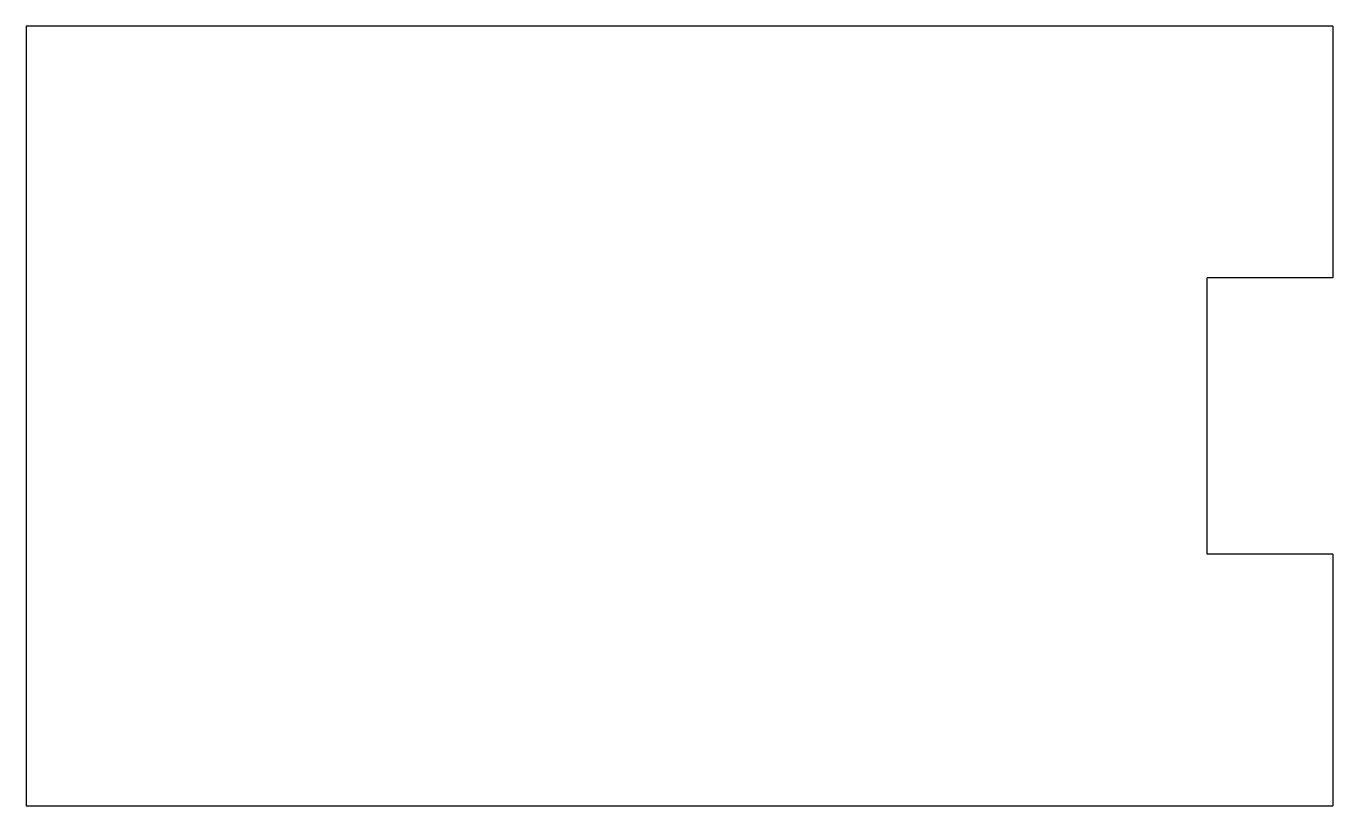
# Model space of a CAD drawing. Header units: millimetres. Extents: x -47 to 5, y -31 to 0.
import ezdxf

# ---------------------------------------------------------------- set-up
doc = ezdxf.new("R2010")
doc.units = ezdxf.units.MM

msp = doc.modelspace()

# ---------------------------------------------------------------- linework, layer by layer
at = {"color": 7, "linetype": 'Continuous', "lineweight": 25}
for p, q in [((5, 0), (-47, 0)), ((-47, 0), (-47, -31)), ((5, 0), (5, -10)), ((5, -10), (0, -10)), ((0, -21), (0, -10)), ((5, -21), (0, -21)), ((5, -21), (5, -31)), ((-47, -31), (5, -31))]:
    msp.add_line(p, q, dxfattribs=at)

doc.saveas('drawing.dxf')
